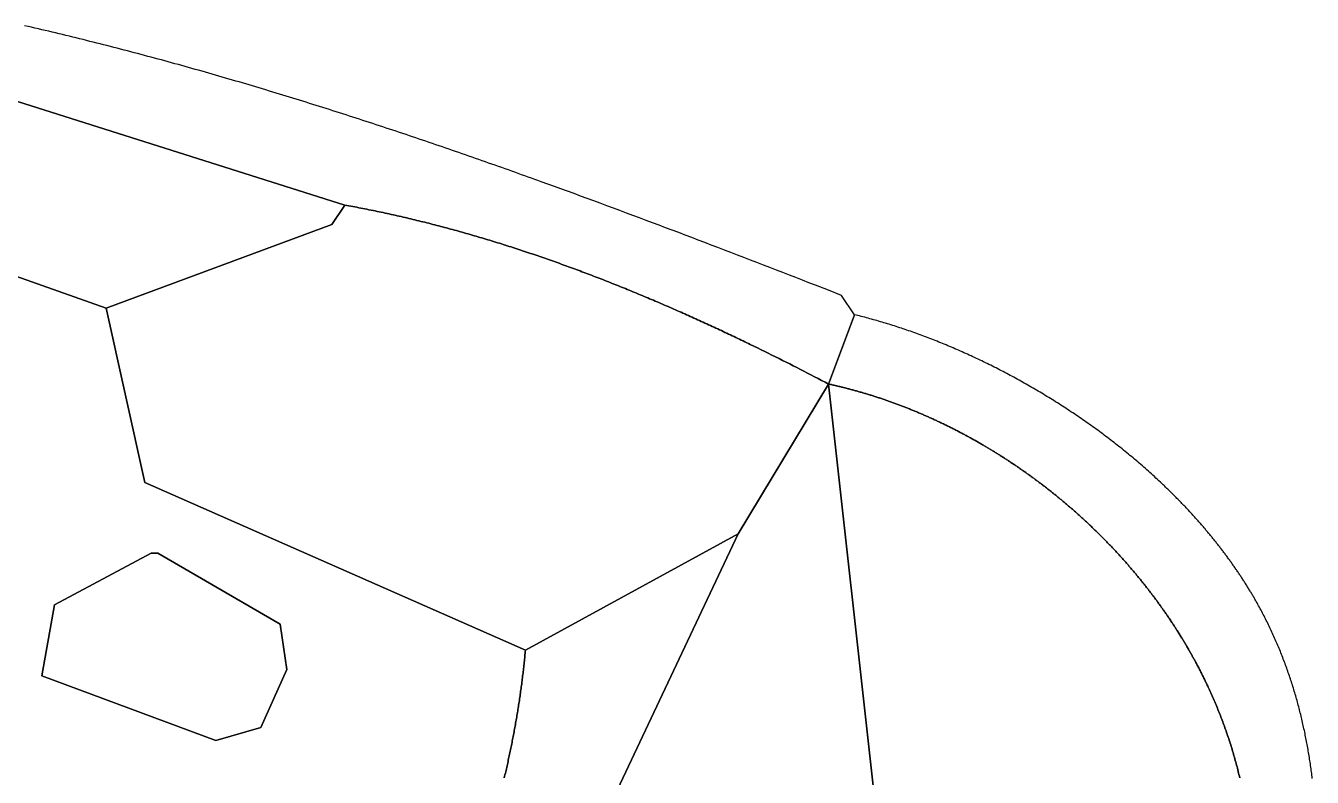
# Model space of a CAD drawing. Header units: millimetres. Extents: x -97041 to 275168, y -12500 to 263793.
# Drawn here: x -8419 to 50181, y 222710 to 256945 of the extents above; entities that cross this region are included whole.
import ezdxf

# ---------------------------------------------------------------- set-up
doc = ezdxf.new("R2010")
doc.units = ezdxf.units.MM
doc.layers.add('CLOSED_AREAS', color=7, linetype='Continuous')
doc.layers.add('REGION_HOLES', color=7, linetype='Continuous')

msp = doc.modelspace()

# ---------------------------------------------------------------- linework, layer by layer
at = {"layer": 'CLOSED_AREAS'}
for points in [[(-10629.963, 254064.085), (6115.297, 248776.108), (6207.331, 248759.409), (6299.319, 248742.552), (6391.261, 248725.536), (6483.159, 248708.364), (6575.011, 248691.034), (6666.818, 248673.548), (6758.579, 248655.906), (6850.295, 248638.109), (6941.965, 248620.156), (7033.59, 248602.049), (7125.17, 248583.788), (7216.704, 248565.373), (7308.192, 248546.806), (7399.635, 248528.085), (7491.033, 248509.212), (7582.385, 248490.187), (7673.691, 248471.011), (7764.952, 248451.685), (7856.167, 248432.208), (7947.337, 248412.581), (8038.461, 248392.804), (8129.539, 248372.879), (8220.572, 248352.805), (8311.559, 248332.583), (8402.5, 248312.213), (8493.396, 248291.697), (8584.246, 248271.033), (8675.05, 248250.224), (8765.808, 248229.269), (8856.52, 248208.168), (8947.187, 248186.923), (9037.808, 248165.534), (9128.383, 248144.001), (9218.912, 248122.324), (9309.395, 248100.504), (9399.832, 248078.542), (9490.224, 248056.439), (9580.569, 248034.193), (9670.869, 248011.807), (9761.122, 247989.28), (9851.33, 247966.612), (9941.491, 247943.806), (10031.607, 247920.86), (10121.676, 247897.775), (10211.7, 247874.552), (10301.677, 247851.192), (10391.608, 247827.694), (10481.493, 247804.059), (10571.332, 247780.288), (10661.125, 247756.381), (10750.872, 247732.338), (10840.572, 247708.161), (10930.227, 247683.849), (11019.835, 247659.403), (11109.397, 247634.823), (11198.912, 247610.111), (11288.381, 247585.265), (11377.804, 247560.288), (11467.181, 247535.179), (11556.512, 247509.938), (11645.796, 247484.567), (11735.033, 247459.066), (11824.225, 247433.434), (11913.37, 247407.674), (12002.468, 247381.784), (12091.52, 247355.766), (12180.526, 247329.62), (12269.485, 247303.347), (12358.398, 247276.946), (12447.264, 247250.419), (12536.084, 247223.766), (12624.857, 247196.987), (12713.583, 247170.083), (12802.263, 247143.055), (12890.897, 247115.902), (12979.484, 247088.625), (13068.024, 247061.225), (13156.518, 247033.702), (13244.964, 247006.057), (13333.365, 246978.29), (13421.718, 246950.402), (13510.025, 246922.392), (13598.285, 246894.262), (13686.499, 246866.012), (13774.665, 246837.643), (13862.785, 246809.154), (13950.858, 246780.547), (14038.884, 246751.821), (14126.864, 246722.978), (14214.796, 246694.017), (14302.682, 246664.94), (14390.521, 246635.747), (14478.312, 246606.437), (14566.057, 246577.013), (14653.755, 246547.473), (14741.406, 246517.819), (14829.01, 246488.051), (14916.568, 246458.17), (15004.078, 246428.175), (15091.541, 246398.068), (15178.957, 246367.849), (15266.326, 246337.518), (15353.647, 246307.076), (15440.922, 246276.523), (15528.15, 246245.86), (15615.33, 246215.087), (15702.464, 246184.205), (15789.55, 246153.215), (15876.589, 246122.115), (15963.581, 246090.908), (16050.525, 246059.594), (16137.423, 246028.172), (16224.273, 245996.644), (16311.076, 245965.01), (16397.831, 245933.27), (16484.539, 245901.426), (16571.2, 245869.476), (16657.814, 245837.423), (16744.38, 245805.266), (16830.899, 245773.005), (16917.37, 245740.642), (17003.794, 245708.176), (17090.171, 245675.609), (17176.5, 245642.94), (17262.781, 245610.17), (17349.016, 245577.3), (17435.202, 245544.33), (17521.341, 245511.261), (17607.433, 245478.092), (17693.477, 245444.825), (17779.474, 245411.46), (17865.422, 245377.997), (17951.324, 245344.437), (18037.177, 245310.78), (18122.983, 245277.027), (18208.742, 245243.178), (18294.452, 245209.234), (18380.115, 245175.195), (18465.731, 245141.062), (18551.298, 245106.835), (18636.818, 245072.514), (18722.29, 245038.1), (18807.714, 245003.594), (18893.091, 244968.996), (18978.419, 244934.306), (19063.7, 244899.525), (19148.933, 244864.654), (19234.118, 244829.692), (19319.255, 244794.641), (19404.344, 244759.501), (19489.386, 244724.271), (19574.379, 244688.954), (19659.325, 244653.548), (19744.222, 244618.055), (19829.071, 244582.475), (19913.873, 244546.809), (19998.626, 244511.057), (20083.332, 244475.22), (20167.989, 244439.297), (20252.598, 244403.29), (20337.159, 244367.198), (20421.672, 244331.023), (20506.137, 244294.765), (20590.554, 244258.424), (20674.922, 244222.001), (20759.243, 244185.496), (20843.515, 244148.91), (20927.739, 244112.243), (21011.915, 244075.496), (21096.042, 244038.668), (21180.121, 244001.762), (21264.152, 243964.776), (21348.135, 243927.712), (21432.069, 243890.569), (21515.955, 243853.35), (21599.792, 243816.053), (21683.581, 243778.679), (21767.322, 243741.229), (21851.014, 243703.704), (21934.658, 243666.103), (22018.254, 243628.428), (22101.801, 243590.678), (22185.299, 243552.855), (22268.749, 243514.958), (22352.15, 243476.988), (22435.503, 243438.946), (22518.808, 243400.831), (22602.063, 243362.646), (22685.271, 243324.389), (22768.429, 243286.061), (22851.539, 243247.664), (22934.6, 243209.197), (23017.613, 243170.661), (23100.577, 243132.056), (23183.492, 243093.382), (23266.359, 243054.641), (23349.177, 243015.833), (23431.946, 242976.958), (23514.666, 242938.016), (23597.337, 242899.009), (23679.96, 242859.936), (23762.534, 242820.798), (23845.059, 242781.596), (23927.535, 242742.33), (24009.962, 242703), (24092.341, 242663.607), (24174.67, 242624.151), (24256.951, 242584.633), (24339.182, 242545.054), (24421.365, 242505.413), (24503.499, 242465.711), (24585.583, 242425.949), (24749.606, 242346.247), (24913.432, 242266.308), (25077.062, 242186.138), (25240.495, 242105.74), (25403.731, 242025.117), (25566.771, 241944.273), (25729.614, 241863.213), (25892.26, 241781.939), (26054.709, 241700.456), (26216.96, 241618.767), (26379.014, 241536.876), (26540.871, 241454.787), (26702.529, 241372.503), (26863.99, 241290.029), (27025.253, 241207.367), (27186.317, 241124.522), (27347.183, 241041.497), (27507.851, 240958.297), (27668.32, 240874.924), (27828.591, 240791.383), (27988.662, 240707.677), (28148.535, 240623.81), (29323.641, 243781.908), (28736.088, 244663.237), (28143.928, 244893.825), (27551.674, 245124.184), (27255.506, 245239.265), (26959.309, 245354.274), (26663.079, 245469.206), (26366.815, 245584.056), (26070.516, 245698.818), (25774.178, 245813.488), (25477.799, 245928.062), (25181.379, 246042.533), (24884.914, 246156.896), (24588.402, 246271.148), (24291.843, 246385.283), (23995.232, 246499.295), (23698.569, 246613.18), (23401.851, 246726.934), (23105.076, 246840.55), (22808.243, 246954.024), (22511.349, 247067.351), (22214.391, 247180.526), (21917.369, 247293.543), (21620.279, 247406.399), (21323.12, 247519.088), (21025.89, 247631.605), (20728.587, 247743.944), (20431.208, 247856.102), (20133.752, 247968.073), (19836.216, 248079.851), (19538.599, 248191.433), (19240.898, 248302.813), (18943.111, 248413.986), (18645.237, 248524.946), (18347.272, 248635.69), (18049.216, 248746.212), (17751.066, 248856.507), (17452.819, 248966.57), (17154.475, 249076.396), (16856.03, 249185.98), (16557.483, 249295.317), (16258.832, 249404.402), (15960.074, 249513.231), (15661.208, 249621.797), (15362.231, 249730.097), (15063.141, 249838.125), (14913.554, 249892.035), (14763.937, 249945.876), (14614.292, 249999.646), (14464.616, 250053.345), (14314.912, 250106.972), (14165.177, 250160.527), (14015.412, 250214.009), (13865.616, 250267.418), (13715.79, 250320.752), (13565.933, 250374.011), (13416.044, 250427.195), (13266.124, 250480.303), (13116.173, 250533.334), (12966.189, 250586.288), (12816.173, 250639.164), (12666.124, 250691.961), (12516.043, 250744.679), (12365.928, 250797.318), (12215.78, 250849.875), (12065.599, 250902.352), (11915.384, 250954.747), (11765.134, 251007.06), (11614.851, 251059.29), (11464.532, 251111.436), (11314.179, 251163.498), (11163.791, 251215.475), (11013.367, 251267.367), (10862.908, 251319.173), (10712.413, 251370.892), (10561.881, 251422.524), (10411.313, 251474.068), (10260.709, 251525.523), (10110.067, 251576.889), (9959.389, 251628.165), (9808.673, 251679.351), (9657.919, 251730.446), (9507.127, 251781.449), (9356.297, 251832.36), (9205.428, 251883.178), (9054.521, 251933.902), (8903.575, 251984.532), (8752.589, 252035.068), (8601.564, 252085.508), (8450.499, 252135.852), (8299.395, 252186.099), (8148.249, 252236.249), (7997.064, 252286.301), (7845.837, 252336.254), (7694.569, 252386.109), (7543.26, 252435.863), (7391.91, 252485.517), (7240.517, 252535.07), (7089.083, 252584.522), (6937.606, 252633.871), (6786.086, 252683.117), (6634.524, 252732.26), (6482.918, 252781.299), (6331.27, 252830.232), (6179.577, 252879.061), (6027.84, 252927.783), (5876.06, 252976.399), (5724.235, 253024.907), (5572.365, 253073.308), (5420.45, 253121.6), (5268.49, 253169.783), (5116.484, 253217.856), (4964.433, 253265.818), (4812.336, 253313.67), (4660.193, 253361.41), (4508.003, 253409.038), (4355.766, 253456.553), (4203.482, 253503.954), (4051.151, 253551.241), (3898.773, 253598.414), (3746.347, 253645.471), (3593.872, 253692.412), (3441.35, 253739.236), (3288.778, 253785.943), (3136.158, 253832.533), (2983.489, 253879.004), (2830.771, 253925.355), (2678.002, 253971.587), (2525.184, 254017.699), (2372.316, 254063.689), (2219.398, 254109.558), (2066.429, 254155.305), (1913.409, 254200.928), (1760.338, 254246.429), (1607.215, 254291.805), (1454.041, 254337.056), (1300.815, 254382.182), (1147.536, 254427.182), (994.205, 254472.056), (840.822, 254516.802), (687.385, 254561.42), (533.896, 254605.91), (380.353, 254650.271), (226.756, 254694.502), (73.105, 254738.602), (-80.6, 254782.572), (-234.36, 254826.41), (-388.175, 254870.116), (-542.044, 254913.689), (-695.969, 254957.128), (-849.949, 255000.433), (-1003.985, 255043.604), (-1158.078, 255086.639), (-1312.226, 255129.539), (-1466.431, 255172.301), (-1620.693, 255214.927), (-1775.012, 255257.414), (-1929.389, 255299.763), (-2083.823, 255341.974), (-2238.314, 255384.044), (-2392.865, 255425.974), (-2547.473, 255467.763), (-2702.14, 255509.41), (-2856.866, 255550.915), (-3011.651, 255592.278), (-3166.496, 255633.497), (-3321.4, 255674.571), (-3476.364, 255715.502), (-3631.389, 255756.286), (-3786.473, 255796.925), (-3941.619, 255837.417), (-4096.825, 255877.762), (-4252.093, 255917.959), (-4407.423, 255958.008), (-4562.814, 255997.908), (-4718.267, 256037.658), (-4873.782, 256077.257), (-5029.36, 256116.706), (-5185, 256156.003), (-5340.704, 256195.148), (-5496.471, 256234.14), (-5652.301, 256272.979), (-5808.196, 256311.663), (-5964.154, 256350.193), (-6120.177, 256388.567), (-6276.264, 256426.786), (-6432.416, 256464.848), (-6588.634, 256502.753), (-6744.916, 256540.5), (-6901.265, 256578.088), (-7057.679, 256615.518), (-7214.159, 256652.788), (-7370.706, 256689.897), (-7527.319, 256726.846), (-7684, 256763.633), (-7840.747, 256800.258), (-7997.562, 256836.72), (-8154.445, 256873.018), (-8311.395, 256909.153), (-8468.414, 256945.123)], [(13379.61, 222690.427), (13395.439, 222756.968), (13411.17, 222823.55), (13426.802, 222890.174), (13442.335, 222956.838), (13457.768, 223023.543), (13473.102, 223090.29), (13488.336, 223157.078), (13503.47, 223223.907), (13518.503, 223290.778), (13533.435, 223357.691), (13548.266, 223424.646), (13562.995, 223491.644), (13577.622, 223558.683), (13592.147, 223625.765), (13606.569, 223692.889), (13620.888, 223760.056), (13635.103, 223827.266), (13649.215, 223894.519), (13663.223, 223961.814), (13677.127, 224029.154), (13690.926, 224096.536), (13704.62, 224163.962), (13718.208, 224231.431), (13731.691, 224298.945), (13745.068, 224366.502), (13758.339, 224434.103), (13771.503, 224501.749), (13784.559, 224569.438), (13797.509, 224637.173), (13810.351, 224704.952), (13823.085, 224772.775), (13835.71, 224840.644), (13848.227, 224908.557), (13860.635, 224976.516), (13872.933, 225044.52), (13885.122, 225112.569), (13897.2, 225180.664), (13909.169, 225248.805), (13921.026, 225316.991), (13932.773, 225385.224), (13944.408, 225453.502), (13955.932, 225521.827), (13967.343, 225590.199), (13978.642, 225658.616), (13989.829, 225727.081), (14000.902, 225795.592), (14011.862, 225864.151), (14022.709, 225932.756), (14033.441, 226001.409), (14044.059, 226070.109), (14054.562, 226138.856), (14064.95, 226207.651), (14075.223, 226276.494), (14085.38, 226345.385), (14095.422, 226414.324), (14105.346, 226483.311), (14115.154, 226552.347), (14124.845, 226621.431), (14134.419, 226690.563), (14143.875, 226759.745), (14153.213, 226828.975), (14162.432, 226898.254), (14171.533, 226967.583), (14180.515, 227036.961), (14189.377, 227106.388), (14198.12, 227175.865), (14206.742, 227245.391), (14215.244, 227314.968), (14223.626, 227384.594), (14231.886, 227454.27), (14240.025, 227523.997), (14248.043, 227593.775), (14255.938, 227663.602), (14263.711, 227733.481), (14271.361, 227803.41), (14278.888, 227873.39), (14286.292, 227943.422), (14293.572, 228013.504), (14300.728, 228083.639), (14307.759, 228153.824), (14314.666, 228224.061), (14321.448, 228294.35), (14328.104, 228364.691), (14334.635, 228435.084), (14341.039, 228505.53), (-2991.774, 236143.719), (-4754.433, 244075.684), (-11805.069, 246572.784)], [(50181.161, 222657.653), (50172.244, 222731.366), (50163.117, 222805.036), (50153.779, 222878.662), (50144.231, 222952.243), (50134.472, 223025.779), (50124.5, 223099.269), (50114.316, 223172.713), (50103.918, 223246.11), (50093.307, 223319.46), (50082.481, 223392.762), (50071.44, 223466.016), (50060.183, 223539.22), (50048.709, 223612.375), (50037.019, 223685.48), (50025.111, 223758.534), (50012.985, 223831.538), (50000.64, 223904.489), (49988.075, 223977.388), (49975.291, 224050.235), (49962.286, 224123.028), (49949.059, 224195.767), (49935.611, 224268.451), (49921.94, 224341.081), (49908.046, 224413.655), (49893.928, 224486.173), (49879.586, 224558.635), (49865.019, 224631.039), (49850.226, 224703.385), (49835.207, 224775.673), (49819.962, 224847.903), (49804.489, 224920.073), (49788.787, 224992.183), (49772.858, 225064.232), (49756.699, 225136.221), (49740.31, 225208.148), (49723.69, 225280.013), (49706.84, 225351.815), (49689.757, 225423.554), (49672.443, 225495.23), (49654.895, 225566.841), (49637.114, 225638.387), (49619.099, 225709.868), (49600.849, 225781.283), (49582.363, 225852.631), (49563.642, 225923.912), (49544.684, 225995.126), (49525.488, 226066.272), (49506.055, 226137.349), (49486.383, 226208.356), (49466.472, 226279.294), (49446.322, 226350.162), (49425.931, 226420.959), (49405.299, 226491.684), (49384.426, 226562.338), (49363.311, 226632.919), (49341.953, 226703.427), (49320.351, 226773.861), (49298.505, 226844.221), (49276.415, 226914.507), (49254.08, 226984.717), (49231.499, 227054.852), (49208.671, 227124.91), (49185.596, 227194.891), (49162.274, 227264.795), (49138.703, 227334.621), (49114.884, 227404.368), (49090.815, 227474.037), (49066.495, 227543.626), (49041.925, 227613.134), (49017.104, 227682.562), (48992.031, 227751.909), (48966.705, 227821.174), (48941.126, 227890.356), (48915.293, 227959.456), (48889.206, 228028.472), (48862.863, 228097.404), (48836.265, 228166.252), (48809.411, 228235.014), (48782.3, 228303.691), (48754.931, 228372.282), (48727.304, 228440.786), (48699.419, 228509.203), (48671.274, 228577.532), (48642.869, 228645.773), (48614.204, 228713.925), (48585.277, 228781.987), (48556.089, 228849.959), (48526.639, 228917.841), (48496.925, 228985.632), (48466.947, 229053.331), (48436.706, 229120.938), (48406.199, 229188.452), (48375.428, 229255.873), (48344.39, 229323.2), (48313.085, 229390.433), (48281.513, 229457.57), (48249.673, 229524.613), (48217.564, 229591.559), (48185.187, 229658.409), (48152.539, 229725.161), (48119.622, 229791.816), (48086.433, 229858.373), (48052.973, 229924.831), (48019.24, 229991.19), (47985.235, 230057.448), (47950.956, 230123.607), (47916.403, 230189.665), (47881.575, 230255.621), (47846.472, 230321.475), (47811.093, 230387.226), (47775.438, 230452.874), (47739.506, 230518.419), (47703.296, 230583.86), (47666.807, 230649.195), (47630.039, 230714.426), (47592.992, 230779.55), (47571.234, 230817.522), (47549.381, 230855.457), (47527.433, 230893.355), (47505.39, 230931.218), (47483.252, 230969.043), (47461.02, 231006.832), (47438.694, 231044.584), (47416.274, 231082.3), (47393.761, 231119.978), (47371.154, 231157.62), (47348.454, 231195.224), (47325.662, 231232.792), (47302.776, 231270.322), (47279.799, 231307.815), (47256.729, 231345.271), (47233.567, 231382.689), (47210.313, 231420.07), (47186.969, 231457.413), (47163.533, 231494.719), (47140.006, 231531.987), (47116.388, 231569.217), (47092.68, 231606.409), (47068.881, 231643.564), (47044.993, 231680.68), (47021.015, 231717.759), (46996.947, 231754.799), (46972.79, 231791.801), (46948.544, 231828.764), (46924.21, 231865.689), (46899.786, 231902.576), (46875.275, 231939.424), (46850.675, 231976.234), (46825.988, 232013.005), (46801.213, 232049.737), (46776.35, 232086.43), (46751.401, 232123.084), (46726.364, 232159.7), (46701.241, 232196.276), (46676.032, 232232.813), (46650.736, 232269.311), (46625.355, 232305.77), (46599.888, 232342.189), (46574.335, 232378.569), (46548.697, 232414.909), (46522.975, 232451.21), (46497.167, 232487.471), (46471.275, 232523.692), (46445.299, 232559.874), (46419.239, 232596.015), (46393.095, 232632.117), (46366.868, 232668.178), (46340.557, 232704.2), (46314.163, 232740.181), (46287.687, 232776.122), (46261.128, 232812.022), (46234.486, 232847.882), (46207.763, 232883.702), (46180.958, 232919.481), (46154.071, 232955.219), (46127.103, 232990.917), (46100.053, 233026.574), (46072.923, 233062.19), (46045.712, 233097.765), (46018.421, 233133.298), (45991.05, 233168.791), (45963.598, 233204.243), (45936.067, 233239.653), (45908.457, 233275.022), (45880.767, 233310.35), (45852.999, 233345.636), (45825.151, 233380.88), (45797.226, 233416.083), (45769.222, 233451.244), (45741.14, 233486.364), (45712.98, 233521.441), (45684.743, 233556.477), (45656.428, 233591.47), (45628.036, 233626.422), (45599.568, 233661.331), (45571.023, 233696.198), (45542.402, 233731.022), (45513.705, 233765.805), (45484.931, 233800.544), (45456.083, 233835.242), (45427.158, 233869.896), (45398.159, 233904.508), (45369.085, 233939.077), (45339.936, 233973.603), (45310.713, 234008.087), (45281.416, 234042.527), (45252.044, 234076.924), (45222.599, 234111.278), (45193.081, 234145.589), (45163.489, 234179.857), (45133.825, 234214.081), (45104.088, 234248.261), (45074.278, 234282.398), (45044.396, 234316.492), (45014.442, 234350.542), (44984.416, 234384.548), (44954.319, 234418.51), (44924.15, 234452.428), (44893.911, 234486.303), (44863.6, 234520.133), (44833.219, 234553.919), (44802.768, 234587.661), (44772.246, 234621.358), (44741.655, 234655.011), (44710.994, 234688.62), (44680.264, 234722.184), (44649.465, 234755.704), (44618.597, 234789.179), (44587.66, 234822.609), (44556.654, 234855.994), (44525.581, 234889.335), (44494.44, 234922.63), (44463.231, 234955.881), (44431.954, 234989.086), (44400.61, 235022.246), (44369.2, 235055.361), (44337.722, 235088.43), (44306.178, 235121.454), (44274.568, 235154.433), (44242.892, 235187.366), (44211.15, 235220.253), (44179.343, 235253.094), (44147.47, 235285.89), (44115.532, 235318.64), (44083.53, 235351.344), (44051.463, 235384.002), (44019.331, 235416.613), (43987.135, 235449.179), (43954.876, 235481.698), (43922.553, 235514.171), (43890.167, 235546.597), (43857.717, 235578.977), (43825.205, 235611.311), (43792.63, 235643.597), (43759.992, 235675.838), (43727.292, 235708.031), (43694.531, 235740.177), (43661.708, 235772.277), (43628.823, 235804.329), (43595.877, 235836.334), (43562.87, 235868.292), (43529.802, 235900.203), (43496.674, 235932.067), (43463.486, 235963.883), (43430.237, 235995.652), (43396.929, 236027.373), (43363.561, 236059.046), (43330.134, 236090.672), (43296.648, 236122.25), (43263.103, 236153.78), (43195.838, 236216.696), (43128.34, 236279.42), (43060.612, 236341.951), (42992.656, 236404.289), (42924.472, 236466.432), (42856.064, 236528.381), (42787.434, 236590.134), (42718.582, 236651.691), (42649.512, 236713.052), (42580.224, 236774.216), (42510.721, 236835.181), (42441.005, 236895.949), (42371.078, 236956.517), (42300.941, 237016.885), (42230.597, 237077.054), (42160.048, 237137.022), (42089.295, 237196.788), (42018.34, 237256.352), (41947.185, 237315.713), (41875.833, 237374.872), (41804.284, 237433.826), (41732.542, 237492.576), (41660.608, 237551.121), (41588.483, 237609.46), (41516.17, 237667.593), (41443.671, 237725.519), (41370.987, 237783.237), (41298.121, 237840.748), (41225.074, 237898.049), (41151.848, 237955.142), (41078.446, 238012.024), (41004.869, 238068.696), (40931.119, 238125.157), (40857.198, 238181.406), (40783.108, 238237.443), (40708.851, 238293.267), (40634.429, 238348.877), (40559.843, 238404.273), (40485.096, 238459.454), (40410.189, 238514.42), (40335.125, 238569.17), (40259.905, 238623.703), (40184.532, 238678.02), (40109.006, 238732.118), (40033.331, 238785.998), (39957.508, 238839.659), (39881.538, 238893.1), (39805.425, 238946.321), (39729.169, 238999.322), (39652.773, 239052.1), (39576.239, 239104.657), (39499.568, 239156.991), (39422.763, 239209.102), (39345.825, 239260.989), (39268.756, 239312.652), (39191.559, 239364.089), (39114.234, 239415.301), (39036.785, 239466.287), (38959.212, 239517.045), (38881.519, 239567.577), (38803.706, 239617.88), (38725.776, 239667.954), (38647.731, 239717.799), (38569.572, 239767.414), (38491.302, 239816.799), (38412.922, 239865.952), (38334.434, 239914.874), (38255.841, 239963.563), (38177.144, 240012.02), (38098.345, 240060.242), (38019.446, 240108.231), (37940.448, 240155.985), (37861.355, 240203.504), (37782.167, 240250.786), (37702.887, 240297.832), (37623.517, 240344.641), (37544.058, 240391.212), (37464.512, 240437.544), (37384.882, 240483.638), (37305.169, 240529.492), (37225.375, 240575.106), (37145.502, 240620.479), (37065.552, 240665.61), (36985.527, 240710.499), (36905.429, 240755.146), (36825.26, 240799.55), (36745.022, 240843.709), (36664.716, 240887.624), (36584.344, 240931.295), (36503.909, 240974.719), (36423.412, 241017.897), (36342.856, 241060.828), (36262.242, 241103.512), (36181.572, 241145.948), (36100.848, 241188.135), (36020.071, 241230.072), (35939.245, 241271.76), (35858.371, 241313.197), (35777.45, 241354.383), (35696.485, 241395.317), (35615.477, 241435.999), (35534.429, 241476.428), (35453.342, 241516.604), (35372.218, 241556.525), (35291.06, 241596.191), (35209.869, 241635.602), (35128.646, 241674.758), (35047.395, 241713.656), (34966.117, 241752.297), (34884.813, 241790.681), (34803.486, 241828.806), (34722.138, 241866.672), (34640.77, 241904.279), (34559.385, 241941.625), (34477.984, 241978.71), (34396.57, 242015.534), (34315.144, 242052.096), (34233.707, 242088.396), (34152.263, 242124.432), (34070.813, 242160.204), (33989.359, 242195.711), (33907.903, 242230.954), (33826.446, 242265.931), (33744.991, 242300.642), (33663.54, 242335.085), (33582.094, 242369.262), (33500.655, 242403.17), (33419.226, 242436.809), (33337.808, 242470.179), (33256.403, 242503.279), (33175.013, 242536.109), (33093.641, 242568.668), (33012.287, 242600.954), (32930.954, 242632.969), (32849.644, 242664.71), (32768.358, 242696.178), (32687.099, 242727.372), (32605.869, 242758.291), (32524.669, 242788.934), (32443.501, 242819.302), (32362.368, 242849.393), (32281.27, 242879.207), (32200.211, 242908.743), (32119.192, 242938), (32038.215, 242966.979), (31957.282, 242995.678), (31876.394, 243024.097), (31795.554, 243052.235), (31714.764, 243080.091), (31634.025, 243107.665), (31553.34, 243134.957), (31472.71, 243161.966), (31392.138, 243188.69), (31311.624, 243215.13), (31231.172, 243241.285), (31150.783, 243267.155), (31070.458, 243292.738), (30990.201, 243318.034), (30910.012, 243343.043), (30829.894, 243367.763), (30749.849, 243392.195), (30669.878, 243416.338), (30589.984, 243440.19), (30510.168, 243463.753), (30430.433, 243487.023), (30350.779, 243510.003), (30271.21, 243532.69), (30191.727, 243555.083), (30112.332, 243577.184), (30033.026, 243598.99), (29953.813, 243620.501), (29874.693, 243641.717), (29795.669, 243662.637), (29716.743, 243683.261), (29637.916, 243703.587), (29559.19, 243723.615), (29480.568, 243743.345), (29402.051, 243762.776), (29323.641, 243781.908), (28148.535, 240623.81), (24035.664, 233793.507), (4058.862, 191489.691)], [(46878.081, 222688.088), (46861.04, 222760.04), (46843.739, 222831.942), (46826.176, 222903.792), (46808.353, 222975.591), (46790.27, 223047.337), (46771.927, 223119.03), (46753.324, 223190.668), (46734.463, 223262.251), (46715.343, 223333.778), (46695.965, 223405.249), (46676.329, 223476.663), (46656.437, 223548.018), (46636.287, 223619.315), (46615.881, 223690.552), (46595.219, 223761.729), (46574.301, 223832.844), (46553.128, 223903.897), (46531.7, 223974.888), (46510.018, 224045.815), (46488.082, 224116.678), (46465.893, 224187.476), (46443.45, 224258.208), (46420.755, 224328.874), (46397.807, 224399.472), (46374.608, 224470.002), (46351.157, 224540.463), (46327.455, 224610.854), (46303.502, 224681.175), (46279.299, 224751.425), (46254.847, 224821.603), (46230.145, 224891.708), (46205.194, 224961.74), (46179.994, 225031.697), (46154.547, 225101.579), (46128.852, 225171.386), (46102.909, 225241.115), (46076.72, 225310.768), (46050.284, 225380.342), (46023.602, 225449.837), (45996.674, 225519.253), (45969.501, 225588.588), (45942.083, 225657.842), (45914.421, 225727.014), (45886.515, 225796.103), (45858.366, 225865.109), (45829.973, 225934.03), (45801.337, 226002.866), (45772.459, 226071.616), (45743.34, 226140.28), (45713.978, 226208.856), (45684.376, 226277.344), (45654.533, 226345.744), (45624.45, 226414.053), (45594.127, 226482.272), (45563.564, 226550.4), (45532.763, 226618.435), (45501.723, 226686.378), (45470.444, 226754.227), (45438.928, 226821.982), (45420.155, 226862.057), (45401.299, 226902.098), (45382.359, 226942.106), (45363.337, 226982.08), (45344.232, 227022.02), (45325.045, 227061.927), (45305.775, 227101.799), (45286.423, 227141.638), (45266.989, 227181.442), (45247.473, 227221.212), (45227.876, 227260.947), (45208.196, 227300.648), (45188.436, 227340.315), (45168.593, 227379.946), (45148.67, 227419.543), (45128.666, 227459.105), (45108.58, 227498.632), (45088.414, 227538.124), (45068.167, 227577.58), (45047.84, 227617.001), (45027.432, 227656.387), (45006.945, 227695.737), (44986.377, 227735.052), (44965.729, 227774.33), (44945.001, 227813.573), (44924.194, 227852.78), (44903.307, 227891.951), (44882.341, 227931.085), (44861.296, 227970.184), (44840.172, 228009.246), (44818.969, 228048.271), (44797.687, 228087.26), (44776.326, 228126.212), (44754.887, 228165.127), (44733.369, 228204.005), (44711.774, 228242.846), (44690.1, 228281.65), (44668.349, 228320.417), (44646.519, 228359.147), (44624.612, 228397.839), (44602.628, 228436.493), (44580.566, 228475.11), (44558.427, 228513.689), (44536.211, 228552.231), (44513.918, 228590.734), (44491.548, 228629.199), (44469.102, 228667.626), (44446.579, 228706.014), (44423.98, 228744.365), (44401.304, 228782.676), (44378.553, 228820.95), (44355.726, 228859.184), (44332.823, 228897.38), (44309.844, 228935.536), (44286.79, 228973.654), (44263.66, 229011.732), (44240.456, 229049.772), (44217.176, 229087.771), (44193.821, 229125.732), (44170.392, 229163.653), (44146.888, 229201.534), (44123.31, 229239.375), (44099.657, 229277.177), (44075.93, 229314.939), (44052.129, 229352.66), (44028.254, 229390.341), (44004.305, 229427.982), (43980.283, 229465.583), (43956.187, 229503.143), (43932.018, 229540.663), (43907.776, 229578.142), (43883.461, 229615.58), (43859.073, 229652.977), (43834.612, 229690.333), (43810.078, 229727.648), (43785.472, 229764.921), (43760.794, 229802.153), (43736.044, 229839.344), (43711.221, 229876.494), (43686.327, 229913.601), (43661.361, 229950.667), (43636.323, 229987.691), (43611.214, 230024.673), (43586.033, 230061.613), (43560.782, 230098.511), (43535.459, 230135.366), (43510.065, 230172.179), (43484.601, 230208.95), (43459.066, 230245.678), (43433.461, 230282.363), (43407.785, 230319.005), (43382.039, 230355.605), (43356.223, 230392.161), (43330.338, 230428.674), (43304.382, 230465.145), (43278.357, 230501.571), (43252.263, 230537.955), (43226.099, 230574.294), (43199.866, 230610.59), (43173.564, 230646.843), (43147.193, 230683.051), (43120.753, 230719.215), (43094.245, 230755.336), (43067.668, 230791.412), (43041.023, 230827.444), (43014.31, 230863.431), (42987.529, 230899.374), (42960.68, 230935.273), (42933.763, 230971.126), (42906.779, 231006.935), (42879.727, 231042.699), (42852.608, 231078.418), (42825.422, 231114.091), (42798.168, 231149.72), (42770.848, 231185.303), (42743.461, 231220.841), (42716.008, 231256.333), (42688.488, 231291.779), (42660.902, 231327.18), (42633.25, 231362.535), (42605.531, 231397.844), (42577.747, 231433.107), (42549.897, 231468.323), (42521.982, 231503.494), (42494.001, 231538.617), (42465.955, 231573.695), (42437.843, 231608.726), (42409.667, 231643.71), (42381.426, 231678.647), (42353.12, 231713.537), (42324.749, 231748.381), (42296.314, 231783.177), (42267.815, 231817.926), (42239.251, 231852.627), (42210.624, 231887.281), (42181.933, 231921.888), (42153.178, 231956.447), (42124.359, 231990.958), (42095.477, 232025.421), (42066.532, 232059.837), (42037.524, 232094.204), (42008.452, 232128.523), (41979.318, 232162.794), (41950.121, 232197.016), (41920.861, 232231.19), (41891.539, 232265.315), (41862.155, 232299.392), (41832.709, 232333.42), (41803.2, 232367.398), (41773.63, 232401.328), (41743.998, 232435.209), (41714.305, 232469.04), (41684.55, 232502.822), (41654.734, 232536.555), (41624.856, 232570.238), (41594.918, 232603.871), (41564.919, 232637.455), (41534.859, 232670.989), (41504.739, 232704.472), (41474.558, 232737.906), (41444.317, 232771.29), (41414.015, 232804.623), (41383.654, 232837.906), (41353.233, 232871.138), (41322.752, 232904.32), (41292.212, 232937.451), (41261.612, 232970.531), (41230.953, 233003.56), (41200.235, 233036.539), (41169.458, 233069.466), (41138.622, 233102.342), (41107.727, 233135.166), (41076.774, 233167.939), (41045.762, 233200.661), (41014.692, 233233.331), (40983.564, 233265.949), (40952.378, 233298.515), (40921.135, 233331.029), (40889.833, 233363.491), (40858.474, 233395.901), (40827.057, 233428.259), (40795.584, 233460.564), (40764.053, 233492.817), (40732.465, 233525.017), (40700.82, 233557.165), (40669.119, 233589.26), (40637.361, 233621.301), (40605.547, 233653.29), (40573.676, 233685.226), (40541.75, 233717.108), (40509.767, 233748.937), (40477.728, 233780.713), (40445.634, 233812.435), (40413.485, 233844.103), (40381.279, 233875.718), (40349.019, 233907.278), (40316.704, 233938.785), (40284.333, 233970.238), (40251.908, 234001.636), (40219.428, 234032.981), (40186.893, 234064.271), (40154.305, 234095.506), (40121.661, 234126.687), (40088.964, 234157.813), (40056.213, 234188.884), (40023.408, 234219.9), (39990.549, 234250.861), (39957.637, 234281.767), (39924.671, 234312.618), (39891.653, 234343.414), (39858.581, 234374.154), (39825.456, 234404.838), (39792.278, 234435.467), (39759.047, 234466.04), (39725.764, 234496.558), (39692.429, 234527.019), (39659.042, 234557.424), (39625.602, 234587.773), (39592.11, 234618.066), (39558.567, 234648.302), (39524.972, 234678.482), (39491.325, 234708.605), (39457.627, 234738.672), (39423.878, 234768.682), (39390.077, 234798.634), (39356.226, 234828.53), (39322.324, 234858.369), (39288.371, 234888.15), (39254.368, 234917.874), (39220.314, 234947.541), (39186.21, 234977.15), (39152.056, 235006.701), (39117.852, 235036.195), (39083.598, 235065.631), (39049.295, 235095.009), (39014.942, 235124.328), (38980.539, 235153.59), (38946.088, 235182.793), (38911.587, 235211.938), (38877.038, 235241.024), (38842.439, 235270.052), (38807.792, 235299.021), (38773.096, 235327.932), (38738.352, 235356.783), (38703.56, 235385.575), (38668.72, 235414.308), (38633.832, 235442.982), (38598.896, 235471.597), (38563.912, 235500.152), (38528.881, 235528.648), (38493.802, 235557.084), (38458.677, 235585.46), (38423.504, 235613.776), (38388.284, 235642.033), (38353.017, 235670.229), (38317.704, 235698.365), (38282.344, 235726.441), (38246.938, 235754.456), (38211.486, 235782.411), (38175.987, 235810.305), (38140.443, 235838.139), (38104.853, 235865.912), (38069.217, 235893.624), (38033.536, 235921.275), (37997.809, 235948.864), (37962.037, 235976.393), (37926.22, 236003.86), (37890.359, 236031.266), (37854.452, 236058.61), (37818.501, 236085.892), (37782.505, 236113.113), (37746.465, 236140.272), (37710.38, 236167.369), (37674.252, 236194.404), (37638.079, 236221.376), (37601.863, 236248.287), (37565.603, 236275.135), (37529.3, 236301.92), (37492.953, 236328.643), (37456.564, 236355.303), (37420.131, 236381.901), (37383.655, 236408.435), (37347.136, 236434.907), (37310.575, 236461.315), (37273.971, 236487.66), (37237.325, 236513.942), (37200.637, 236540.16), (37163.906, 236566.315), (37127.134, 236592.406), (37090.32, 236618.433), (37053.464, 236644.397), (37016.567, 236670.296), (36979.629, 236696.132), (36942.649, 236721.903), (36905.628, 236747.61), (36868.566, 236773.252), (36831.464, 236798.831), (36794.321, 236824.344), (36757.137, 236849.793), (36719.913, 236875.177), (36682.649, 236900.496), (36645.345, 236925.75), (36608.001, 236950.939), (36570.617, 236976.062), (36533.193, 237001.121), (36495.73, 237026.114), (36458.228, 237051.041), (36420.686, 237075.903), (36383.106, 237100.698), (36345.486, 237125.429), (36307.828, 237150.093), (36270.131, 237174.691), (36232.396, 237199.222), (36194.622, 237223.688), (36156.81, 237248.087), (36118.96, 237272.42), (36081.073, 237296.686), (36043.147, 237320.885), (36005.184, 237345.018), (35967.183, 237369.084), (35929.145, 237393.082), (35891.07, 237417.014), (35852.958, 237440.878), (35814.809, 237464.675), (35776.623, 237488.404), (35738.4, 237512.066), (35700.141, 237535.661), (35661.846, 237559.187), (35623.514, 237582.646), (35585.147, 237606.036), (35546.743, 237629.359), (35508.304, 237652.614), (35469.829, 237675.8), (35431.319, 237698.917), (35392.774, 237721.967), (35354.193, 237744.947), (35315.577, 237767.859), (35276.926, 237790.703), (35238.241, 237813.477), (35199.521, 237836.182), (35160.766, 237858.818), (35121.978, 237881.385), (35083.155, 237903.883), (35044.297, 237926.311), (35005.407, 237948.669), (34966.482, 237970.958), (34927.524, 237993.177), (34888.532, 238015.327), (34849.507, 238037.406), (34810.449, 238059.415), (34771.357, 238081.354), (34732.233, 238103.223), (34693.076, 238125.022), (34653.887, 238146.749), (34614.665, 238168.407), (34575.411, 238189.993), (34536.124, 238211.509), (34496.806, 238232.954), (34457.455, 238254.328), (34418.073, 238275.631), (34378.66, 238296.862), (34339.215, 238318.022), (34299.738, 238339.111), (34260.231, 238360.128), (34220.692, 238381.074), (34181.123, 238401.948), (34141.522, 238422.75), (34101.891, 238443.48), (34062.23, 238464.137), (34022.539, 238484.723), (33982.817, 238505.237), (33943.065, 238525.678), (33903.284, 238546.046), (33863.472, 238566.342), (33823.631, 238586.565), (33783.761, 238606.716), (33743.861, 238626.793), (33703.932, 238646.798), (33663.975, 238666.729), (33623.988, 238686.587), (33583.972, 238706.372), (33543.928, 238726.084), (33503.856, 238745.722), (33463.755, 238765.286), (33423.626, 238784.776), (33383.469, 238804.193), (33343.284, 238823.535), (33303.072, 238842.804), (33262.832, 238861.998), (33222.564, 238881.118), (33182.269, 238900.164), (33141.947, 238919.135), (33101.598, 238938.032), (33061.223, 238956.854), (33020.82, 238975.601), (32980.391, 238994.273), (32939.935, 239012.87), (32899.453, 239031.392), (32858.945, 239049.839), (32818.411, 239068.211), (32777.851, 239086.507), (32737.266, 239104.727), (32696.655, 239122.872), (32656.018, 239140.941), (32615.356, 239158.935), (32574.669, 239176.852), (32533.957, 239194.693), (32493.22, 239212.458), (32452.459, 239230.147), (32411.672, 239247.759), (32370.862, 239265.295), (32330.027, 239282.755), (32289.168, 239300.137), (32248.285, 239317.443), (32207.378, 239334.672), (32166.447, 239351.824), (32125.493, 239368.898), (32084.516, 239385.896), (32043.515, 239402.816), (32002.491, 239419.659), (31961.444, 239436.424), (31920.374, 239453.112), (31879.282, 239469.721), (31838.167, 239486.253), (31797.029, 239502.707), (31755.869, 239519.083), (31714.687, 239535.381), (31673.484, 239551.6), (31632.258, 239567.741), (31591.01, 239583.804), (31549.741, 239599.788), (31508.451, 239615.693), (31467.139, 239631.52), (31425.806, 239647.267), (31384.453, 239662.936), (31343.078, 239678.525), (31301.683, 239694.036), (31260.267, 239709.466), (31218.831, 239724.818), (31177.374, 239740.09), (31135.897, 239755.282), (31094.401, 239770.395), (31052.884, 239785.427), (31011.348, 239800.38), (30969.792, 239815.253), (30928.217, 239830.045), (30886.623, 239844.757), (30845.009, 239859.389), (30803.377, 239873.94), (30761.725, 239888.411), (30720.055, 239902.801), (30678.367, 239917.11), (30636.66, 239931.338), (30594.934, 239945.486), (30553.191, 239959.552), (30511.43, 239973.537), (30469.651, 239987.44), (30427.854, 240001.262), (30386.039, 240015.003), (30344.207, 240028.662), (30302.358, 240042.239), (30260.492, 240055.735), (30218.609, 240069.148), (30176.709, 240082.479), (30134.793, 240095.729), (30092.859, 240108.895), (30050.91, 240121.98), (30008.944, 240134.982), (29966.962, 240147.901), (29924.964, 240160.738), (29882.95, 240173.492), (29840.921, 240186.163), (29798.876, 240198.751), (29756.816, 240211.256), (29714.74, 240223.678), (29672.65, 240236.016), (29630.544, 240248.271), (29588.423, 240260.442), (29546.288, 240272.53), (29504.139, 240284.534), (29461.975, 240296.454), (29419.796, 240308.29), (29377.604, 240320.042), (29335.397, 240331.71), (29293.177, 240343.294), (29250.943, 240354.793), (29208.696, 240366.208), (29166.435, 240377.538), (29124.161, 240388.783), (29081.874, 240399.944), (29039.574, 240411.02), (28997.261, 240422.01), (28954.936, 240432.916), (28912.598, 240443.736), (28870.247, 240454.471), (28827.885, 240465.121), (28785.51, 240475.685), (28743.123, 240486.164), (28700.725, 240496.556), (28658.314, 240506.863), (28615.893, 240517.084), (28573.46, 240527.219), (28531.015, 240537.267), (28488.56, 240547.23), (28446.094, 240557.106), (28403.616, 240566.895), (28361.129, 240576.598), (28318.63, 240586.214), (28276.122, 240595.744), (28233.603, 240605.186), (28191.074, 240614.542), (28148.535, 240623.81), (30204.97, 222042.447)], [(4058.862, 191489.691), (24035.664, 233793.507), (14341.039, 228505.53), (14334.635, 228435.084), (14328.104, 228364.691), (14321.448, 228294.35), (14314.666, 228224.061), (14307.759, 228153.824), (14300.728, 228083.639), (14293.572, 228013.504), (14286.292, 227943.422), (14278.888, 227873.39), (14271.361, 227803.41), (14263.711, 227733.481), (14255.938, 227663.602), (14248.043, 227593.775), (14240.025, 227523.997), (14231.886, 227454.27), (14223.626, 227384.594), (14215.244, 227314.968), (14206.742, 227245.391), (14198.12, 227175.865), (14189.377, 227106.388), (14180.515, 227036.961), (14171.533, 226967.583), (14162.432, 226898.254), (14153.213, 226828.975), (14143.875, 226759.745), (14134.419, 226690.563), (14124.845, 226621.431), (14115.154, 226552.347), (14105.346, 226483.311), (14095.422, 226414.324), (14085.38, 226345.385), (14075.223, 226276.494), (14064.95, 226207.651), (14054.562, 226138.856), (14044.059, 226070.109), (14033.441, 226001.409), (14022.709, 225932.756), (14011.862, 225864.151), (14000.902, 225795.592), (13989.829, 225727.081), (13978.642, 225658.616), (13967.343, 225590.199), (13955.932, 225521.827), (13944.408, 225453.502), (13932.773, 225385.224), (13921.026, 225316.991), (13909.169, 225248.805), (13897.2, 225180.664), (13885.122, 225112.569), (13872.933, 225044.52), (13860.635, 224976.516), (13848.227, 224908.557), (13835.71, 224840.644), (13823.085, 224772.775), (13810.351, 224704.952), (13797.509, 224637.173), (13784.559, 224569.438), (13771.503, 224501.749), (13758.339, 224434.103), (13745.068, 224366.502), (13731.691, 224298.945), (13718.208, 224231.431), (13704.62, 224163.962), (13690.926, 224096.536), (13677.127, 224029.154), (13663.223, 223961.814), (13649.215, 223894.519), (13635.103, 223827.266), (13620.888, 223760.056), (13606.569, 223692.889), (13592.147, 223625.765), (13577.622, 223558.683), (13562.995, 223491.644), (13548.266, 223424.646), (13533.435, 223357.691), (13518.503, 223290.778), (13503.47, 223223.907), (13488.336, 223157.078), (13473.102, 223090.29), (13457.768, 223023.543), (13442.335, 222956.838), (13426.802, 222890.174), (13411.17, 222823.55), (13395.439, 222756.968), (13379.61, 222690.427)]]:
    msp.add_lwpolyline(points, dxfattribs=at)
for points in [[(-11805.069, 246572.784), (-4754.433, 244075.684), (5527.744, 247894.779), (6115.297, 248776.108), (-10629.963, 254064.085)], [(28148.535, 240623.81), (27988.662, 240707.677), (27828.591, 240791.383), (27668.32, 240874.924), (27507.851, 240958.297), (27347.183, 241041.497), (27186.317, 241124.522), (27025.253, 241207.367), (26863.99, 241290.029), (26702.529, 241372.503), (26540.871, 241454.787), (26379.014, 241536.876), (26216.96, 241618.767), (26054.709, 241700.456), (25892.26, 241781.939), (25729.614, 241863.213), (25566.771, 241944.273), (25403.731, 242025.117), (25240.495, 242105.74), (25077.062, 242186.138), (24913.432, 242266.308), (24749.606, 242346.247), (24585.583, 242425.949), (24503.499, 242465.711), (24421.365, 242505.413), (24339.182, 242545.054), (24256.951, 242584.633), (24174.67, 242624.151), (24092.341, 242663.607), (24009.962, 242703), (23927.535, 242742.33), (23845.059, 242781.596), (23762.534, 242820.798), (23679.96, 242859.936), (23597.337, 242899.009), (23514.666, 242938.016), (23431.946, 242976.958), (23349.177, 243015.833), (23266.359, 243054.641), (23183.492, 243093.382), (23100.577, 243132.056), (23017.613, 243170.661), (22934.6, 243209.197), (22851.539, 243247.664), (22768.429, 243286.061), (22685.271, 243324.389), (22602.063, 243362.646), (22518.808, 243400.831), (22435.503, 243438.946), (22352.15, 243476.988), (22268.749, 243514.958), (22185.299, 243552.855), (22101.801, 243590.678), (22018.254, 243628.428), (21934.658, 243666.103), (21851.014, 243703.704), (21767.322, 243741.229), (21683.581, 243778.679), (21599.792, 243816.053), (21515.955, 243853.35), (21432.069, 243890.569), (21348.135, 243927.712), (21264.152, 243964.776), (21180.121, 244001.762), (21096.042, 244038.668), (21011.915, 244075.496), (20927.739, 244112.243), (20843.515, 244148.91), (20759.243, 244185.496), (20674.922, 244222.001), (20590.554, 244258.424), (20506.137, 244294.765), (20421.672, 244331.023), (20337.159, 244367.198), (20252.598, 244403.29), (20167.989, 244439.297), (20083.332, 244475.22), (19998.626, 244511.057), (19913.873, 244546.809), (19829.071, 244582.475), (19744.222, 244618.055), (19659.325, 244653.548), (19574.379, 244688.954), (19489.386, 244724.271), (19404.344, 244759.501), (19319.255, 244794.641), (19234.118, 244829.692), (19148.933, 244864.654), (19063.7, 244899.525), (18978.419, 244934.306), (18893.091, 244968.996), (18807.714, 245003.594), (18722.29, 245038.1), (18636.818, 245072.514), (18551.298, 245106.835), (18465.731, 245141.062), (18380.115, 245175.195), (18294.452, 245209.234), (18208.742, 245243.178), (18122.983, 245277.027), (18037.177, 245310.78), (17951.324, 245344.437), (17865.422, 245377.997), (17779.474, 245411.46), (17693.477, 245444.825), (17607.433, 245478.092), (17521.341, 245511.261), (17435.202, 245544.33), (17349.016, 245577.3), (17262.781, 245610.17), (17176.5, 245642.94), (17090.171, 245675.609), (17003.794, 245708.176), (16917.37, 245740.642), (16830.899, 245773.005), (16744.38, 245805.266), (16657.814, 245837.423), (16571.2, 245869.476), (16484.539, 245901.426), (16397.831, 245933.27), (16311.076, 245965.01), (16224.273, 245996.644), (16137.423, 246028.172), (16050.525, 246059.594), (15963.581, 246090.908), (15876.589, 246122.115), (15789.55, 246153.215), (15702.464, 246184.205), (15615.33, 246215.087), (15528.15, 246245.86), (15440.922, 246276.523), (15353.647, 246307.076), (15266.326, 246337.518), (15178.957, 246367.849), (15091.541, 246398.068), (15004.078, 246428.175), (14916.568, 246458.17), (14829.01, 246488.051), (14741.406, 246517.819), (14653.755, 246547.473), (14566.057, 246577.013), (14478.312, 246606.437), (14390.521, 246635.747), (14302.682, 246664.94), (14214.796, 246694.017), (14126.864, 246722.978), (14038.884, 246751.821), (13950.858, 246780.547), (13862.785, 246809.154), (13774.665, 246837.643), (13686.499, 246866.012), (13598.285, 246894.262), (13510.025, 246922.392), (13421.718, 246950.402), (13333.365, 246978.29), (13244.964, 247006.057), (13156.518, 247033.702), (13068.024, 247061.225), (12979.484, 247088.625), (12890.897, 247115.902), (12802.263, 247143.055), (12713.583, 247170.083), (12624.857, 247196.987), (12536.084, 247223.766), (12447.264, 247250.419), (12358.398, 247276.946), (12269.485, 247303.347), (12180.526, 247329.62), (12091.52, 247355.766), (12002.468, 247381.784), (11913.37, 247407.674), (11824.225, 247433.434), (11735.033, 247459.066), (11645.796, 247484.567), (11556.512, 247509.938), (11467.181, 247535.179), (11377.804, 247560.288), (11288.381, 247585.265), (11198.912, 247610.111), (11109.397, 247634.823), (11019.835, 247659.403), (10930.227, 247683.849), (10840.572, 247708.161), (10750.872, 247732.338), (10661.125, 247756.381), (10571.332, 247780.288), (10481.493, 247804.059), (10391.608, 247827.694), (10301.677, 247851.192), (10211.7, 247874.552), (10121.676, 247897.775), (10031.607, 247920.86), (9941.491, 247943.806), (9851.33, 247966.612), (9761.122, 247989.28), (9670.869, 248011.807), (9580.569, 248034.193), (9490.224, 248056.439), (9399.832, 248078.542), (9309.395, 248100.504), (9218.912, 248122.324), (9128.383, 248144.001), (9037.808, 248165.534), (8947.187, 248186.923), (8856.52, 248208.168), (8765.808, 248229.269), (8675.05, 248250.224), (8584.246, 248271.033), (8493.396, 248291.697), (8402.5, 248312.213), (8311.559, 248332.583), (8220.572, 248352.805), (8129.539, 248372.879), (8038.461, 248392.804), (7947.337, 248412.581), (7856.167, 248432.208), (7764.952, 248451.685), (7673.691, 248471.011), (7582.385, 248490.187), (7491.033, 248509.212), (7399.635, 248528.085), (7308.192, 248546.806), (7216.704, 248565.373), (7125.17, 248583.788), (7033.59, 248602.049), (6941.965, 248620.156), (6850.295, 248638.109), (6758.579, 248655.906), (6666.818, 248673.548), (6575.011, 248691.034), (6483.159, 248708.364), (6391.261, 248725.536), (6299.319, 248742.552), (6207.331, 248759.409), (6115.297, 248776.108), (5527.744, 247894.779), (-4754.433, 244075.684), (-2991.774, 236143.719), (14341.039, 228505.53), (24035.664, 233793.507)], [(-7104.645, 230561.965), (-7692.198, 227330.424), (239.767, 224392.659), (2296.203, 224980.212), (3471.309, 227624.2), (3177.532, 229680.636), (-2404.221, 232912.177), (-2697.998, 232912.177)]]:
    msp.add_lwpolyline(points, close=True, dxfattribs=at)
at = {"layer": 'REGION_HOLES'}
msp.add_lwpolyline([(30204.97, 222042.447), (28148.535, 240623.81), (28191.074, 240614.542), (28233.603, 240605.186), (28276.122, 240595.744), (28318.63, 240586.214), (28361.129, 240576.598), (28403.616, 240566.895), (28446.094, 240557.106), (28488.56, 240547.23), (28531.015, 240537.267), (28573.46, 240527.219), (28615.893, 240517.084), (28658.314, 240506.863), (28700.725, 240496.556), (28743.123, 240486.164), (28785.51, 240475.685), (28827.885, 240465.121), (28870.247, 240454.471), (28912.598, 240443.736), (28954.936, 240432.916), (28997.261, 240422.01), (29039.574, 240411.02), (29081.874, 240399.944), (29124.161, 240388.783), (29166.435, 240377.538), (29208.696, 240366.208), (29250.943, 240354.793), (29293.177, 240343.294), (29335.397, 240331.71), (29377.604, 240320.042), (29419.796, 240308.29), (29461.975, 240296.454), (29504.139, 240284.534), (29546.288, 240272.53), (29588.423, 240260.442), (29630.544, 240248.271), (29672.65, 240236.016), (29714.74, 240223.678), (29756.816, 240211.256), (29798.876, 240198.751), (29840.921, 240186.163), (29882.95, 240173.492), (29924.964, 240160.738), (29966.962, 240147.901), (30008.944, 240134.982), (30050.91, 240121.98), (30092.859, 240108.895), (30134.793, 240095.729), (30176.709, 240082.479), (30218.609, 240069.148), (30260.492, 240055.735), (30302.358, 240042.239), (30344.207, 240028.662), (30386.039, 240015.003), (30427.854, 240001.262), (30469.651, 239987.44), (30511.43, 239973.537), (30553.191, 239959.552), (30594.934, 239945.486), (30636.66, 239931.338), (30678.367, 239917.11), (30720.055, 239902.801), (30761.725, 239888.411), (30803.377, 239873.94), (30845.009, 239859.389), (30886.623, 239844.757), (30928.217, 239830.045), (30969.792, 239815.253), (31011.348, 239800.38), (31052.884, 239785.427), (31094.401, 239770.395), (31135.897, 239755.282), (31177.374, 239740.09), (31218.831, 239724.818), (31260.267, 239709.466), (31301.683, 239694.036), (31343.078, 239678.525), (31384.453, 239662.936), (31425.806, 239647.267), (31467.139, 239631.52), (31508.451, 239615.693), (31549.741, 239599.788), (31591.01, 239583.804), (31632.258, 239567.741), (31673.484, 239551.6), (31714.687, 239535.381), (31755.869, 239519.083), (31797.029, 239502.707), (31838.167, 239486.253), (31879.282, 239469.721), (31920.374, 239453.112), (31961.444, 239436.424), (32002.491, 239419.659), (32043.515, 239402.816), (32084.516, 239385.896), (32125.493, 239368.898), (32166.447, 239351.824), (32207.378, 239334.672), (32248.285, 239317.443), (32289.168, 239300.137), (32330.027, 239282.755), (32370.862, 239265.295), (32411.672, 239247.759), (32452.459, 239230.147), (32493.22, 239212.458), (32533.957, 239194.693), (32574.669, 239176.852), (32615.356, 239158.935), (32656.018, 239140.941), (32696.655, 239122.872), (32737.266, 239104.727), (32777.851, 239086.507), (32818.411, 239068.211), (32858.945, 239049.839), (32899.453, 239031.392), (32939.935, 239012.87), (32980.391, 238994.273), (33020.82, 238975.601), (33061.223, 238956.854), (33101.598, 238938.032), (33141.947, 238919.135), (33182.269, 238900.164), (33222.564, 238881.118), (33262.832, 238861.998), (33303.072, 238842.804), (33343.284, 238823.535), (33383.469, 238804.193), (33423.626, 238784.776), (33463.755, 238765.286), (33503.856, 238745.722), (33543.928, 238726.084), (33583.972, 238706.372), (33623.988, 238686.587), (33663.975, 238666.729), (33703.932, 238646.798), (33743.861, 238626.793), (33783.761, 238606.716), (33823.631, 238586.565), (33863.472, 238566.342), (33903.284, 238546.046), (33943.065, 238525.678), (33982.817, 238505.237), (34022.539, 238484.723), (34062.23, 238464.137), (34101.891, 238443.48), (34141.522, 238422.75), (34181.123, 238401.948), (34220.692, 238381.074), (34260.231, 238360.128), (34299.738, 238339.111), (34339.215, 238318.022), (34378.66, 238296.862), (34418.073, 238275.631), (34457.455, 238254.328), (34496.806, 238232.954), (34536.124, 238211.509), (34575.411, 238189.993), (34614.665, 238168.407), (34653.887, 238146.749), (34693.076, 238125.022), (34732.233, 238103.223), (34771.357, 238081.354), (34810.449, 238059.415), (34849.507, 238037.406), (34888.532, 238015.327), (34927.524, 237993.177), (34966.482, 237970.958), (35005.407, 237948.669), (35044.297, 237926.311), (35083.155, 237903.883), (35121.978, 237881.385), (35160.766, 237858.818), (35199.521, 237836.182), (35238.241, 237813.477), (35276.926, 237790.703), (35315.577, 237767.859), (35354.193, 237744.947), (35392.774, 237721.967), (35431.319, 237698.917), (35469.829, 237675.8), (35508.304, 237652.614), (35546.743, 237629.359), (35585.147, 237606.036), (35623.514, 237582.646), (35661.846, 237559.187), (35700.141, 237535.661), (35738.4, 237512.066), (35776.623, 237488.404), (35814.809, 237464.675), (35852.958, 237440.878), (35891.07, 237417.014), (35929.145, 237393.082), (35967.183, 237369.084), (36005.184, 237345.018), (36043.147, 237320.885), (36081.073, 237296.686), (36118.96, 237272.42), (36156.81, 237248.087), (36194.622, 237223.688), (36232.396, 237199.222), (36270.131, 237174.691), (36307.828, 237150.093), (36345.486, 237125.429), (36383.106, 237100.698), (36420.686, 237075.903), (36458.228, 237051.041), (36495.73, 237026.114), (36533.193, 237001.121), (36570.617, 236976.062), (36608.001, 236950.939), (36645.345, 236925.75), (36682.649, 236900.496), (36719.913, 236875.177), (36757.137, 236849.793), (36794.321, 236824.344), (36831.464, 236798.831), (36868.566, 236773.252), (36905.628, 236747.61), (36942.649, 236721.903), (36979.629, 236696.132), (37016.567, 236670.296), (37053.464, 236644.397), (37090.32, 236618.433), (37127.134, 236592.406), (37163.906, 236566.315), (37200.637, 236540.16), (37237.325, 236513.942), (37273.971, 236487.66), (37310.575, 236461.315), (37347.136, 236434.907), (37383.655, 236408.435), (37420.131, 236381.901), (37456.564, 236355.303), (37492.953, 236328.643), (37529.3, 236301.92), (37565.603, 236275.135), (37601.863, 236248.287), (37638.079, 236221.376), (37674.252, 236194.404), (37710.38, 236167.369), (37746.465, 236140.272), (37782.505, 236113.113), (37818.501, 236085.892), (37854.452, 236058.61), (37890.359, 236031.266), (37926.22, 236003.86), (37962.037, 235976.393), (37997.809, 235948.864), (38033.536, 235921.275), (38069.217, 235893.624), (38104.853, 235865.912), (38140.443, 235838.139), (38175.987, 235810.305), (38211.486, 235782.411), (38246.938, 235754.456), (38282.344, 235726.441), (38317.704, 235698.365), (38353.017, 235670.229), (38388.284, 235642.033), (38423.504, 235613.776), (38458.677, 235585.46), (38493.802, 235557.084), (38528.881, 235528.648), (38563.912, 235500.152), (38598.896, 235471.597), (38633.832, 235442.982), (38668.72, 235414.308), (38703.56, 235385.575), (38738.352, 235356.783), (38773.096, 235327.932), (38807.792, 235299.021), (38842.439, 235270.052), (38877.038, 235241.024), (38911.587, 235211.938), (38946.088, 235182.793), (38980.539, 235153.59), (39014.942, 235124.328), (39049.295, 235095.009), (39083.598, 235065.631), (39117.852, 235036.195), (39152.056, 235006.701), (39186.21, 234977.15), (39220.314, 234947.541), (39254.368, 234917.874), (39288.371, 234888.15), (39322.324, 234858.369), (39356.226, 234828.53), (39390.077, 234798.634), (39423.878, 234768.682), (39457.627, 234738.672), (39491.325, 234708.605), (39524.972, 234678.482), (39558.567, 234648.302), (39592.11, 234618.066), (39625.602, 234587.773), (39659.042, 234557.424), (39692.429, 234527.019), (39725.764, 234496.558), (39759.047, 234466.04), (39792.278, 234435.467), (39825.456, 234404.838), (39858.581, 234374.154), (39891.653, 234343.414), (39924.671, 234312.618), (39957.637, 234281.767), (39990.549, 234250.861), (40023.408, 234219.9), (40056.213, 234188.884), (40088.964, 234157.813), (40121.661, 234126.687), (40154.305, 234095.506), (40186.893, 234064.271), (40219.428, 234032.981), (40251.908, 234001.636), (40284.333, 233970.238), (40316.704, 233938.785), (40349.019, 233907.278), (40381.279, 233875.718), (40413.485, 233844.103), (40445.634, 233812.435), (40477.728, 233780.713), (40509.767, 233748.937), (40541.75, 233717.108), (40573.676, 233685.226), (40605.547, 233653.29), (40637.361, 233621.301), (40669.119, 233589.26), (40700.82, 233557.165), (40732.465, 233525.017), (40764.053, 233492.817), (40795.584, 233460.564), (40827.057, 233428.259), (40858.474, 233395.901), (40889.833, 233363.491), (40921.135, 233331.029), (40952.378, 233298.515), (40983.564, 233265.949), (41014.692, 233233.331), (41045.762, 233200.661), (41076.774, 233167.939), (41107.727, 233135.166), (41138.622, 233102.342), (41169.458, 233069.466), (41200.235, 233036.539), (41230.953, 233003.56), (41261.612, 232970.531), (41292.212, 232937.451), (41322.752, 232904.32), (41353.233, 232871.138), (41383.654, 232837.906), (41414.015, 232804.623), (41444.317, 232771.29), (41474.558, 232737.906), (41504.739, 232704.472), (41534.859, 232670.989), (41564.919, 232637.455), (41594.918, 232603.871), (41624.856, 232570.238), (41654.734, 232536.555), (41684.55, 232502.822), (41714.305, 232469.04), (41743.998, 232435.209), (41773.63, 232401.328), (41803.2, 232367.398), (41832.709, 232333.42), (41862.155, 232299.392), (41891.539, 232265.315), (41920.861, 232231.19), (41950.121, 232197.016), (41979.318, 232162.794), (42008.452, 232128.523), (42037.524, 232094.204), (42066.532, 232059.837), (42095.477, 232025.421), (42124.359, 231990.958), (42153.178, 231956.447), (42181.933, 231921.888), (42210.624, 231887.281), (42239.251, 231852.627), (42267.815, 231817.926), (42296.314, 231783.177), (42324.749, 231748.381), (42353.12, 231713.537), (42381.426, 231678.647), (42409.667, 231643.71), (42437.843, 231608.726), (42465.955, 231573.695), (42494.001, 231538.617), (42521.982, 231503.494), (42549.897, 231468.323), (42577.747, 231433.107), (42605.531, 231397.844), (42633.25, 231362.535), (42660.902, 231327.18), (42688.488, 231291.779), (42716.008, 231256.333), (42743.461, 231220.841), (42770.848, 231185.303), (42798.168, 231149.72), (42825.422, 231114.091), (42852.608, 231078.418), (42879.727, 231042.699), (42906.779, 231006.935), (42933.763, 230971.126), (42960.68, 230935.273), (42987.529, 230899.374), (43014.31, 230863.431), (43041.023, 230827.444), (43067.668, 230791.412), (43094.245, 230755.336), (43120.753, 230719.215), (43147.193, 230683.051), (43173.564, 230646.843), (43199.866, 230610.59), (43226.099, 230574.294), (43252.263, 230537.955), (43278.357, 230501.571), (43304.382, 230465.145), (43330.338, 230428.674), (43356.223, 230392.161), (43382.039, 230355.605), (43407.785, 230319.005), (43433.461, 230282.363), (43459.066, 230245.678), (43484.601, 230208.95), (43510.065, 230172.179), (43535.459, 230135.366), (43560.782, 230098.511), (43586.033, 230061.613), (43611.214, 230024.673), (43636.323, 229987.691), (43661.361, 229950.667), (43686.327, 229913.601), (43711.221, 229876.494), (43736.044, 229839.344), (43760.794, 229802.153), (43785.472, 229764.921), (43810.078, 229727.648), (43834.612, 229690.333), (43859.073, 229652.977), (43883.461, 229615.58), (43907.776, 229578.142), (43932.018, 229540.663), (43956.187, 229503.143), (43980.283, 229465.583), (44004.305, 229427.982), (44028.254, 229390.341), (44052.129, 229352.66), (44075.93, 229314.939), (44099.657, 229277.177), (44123.31, 229239.375), (44146.888, 229201.534), (44170.392, 229163.653), (44193.821, 229125.732), (44217.176, 229087.771), (44240.456, 229049.772), (44263.66, 229011.732), (44286.79, 228973.654), (44309.844, 228935.536), (44332.823, 228897.38), (44355.726, 228859.184), (44378.553, 228820.95), (44401.304, 228782.676), (44423.98, 228744.365), (44446.579, 228706.014), (44469.102, 228667.626), (44491.548, 228629.199), (44513.918, 228590.734), (44536.211, 228552.231), (44558.427, 228513.689), (44580.566, 228475.11), (44602.628, 228436.493), (44624.612, 228397.839), (44646.519, 228359.147), (44668.349, 228320.417), (44690.1, 228281.65), (44711.774, 228242.846), (44733.369, 228204.005), (44754.887, 228165.127), (44776.326, 228126.212), (44797.687, 228087.26), (44818.969, 228048.271), (44840.172, 228009.246), (44861.296, 227970.184), (44882.341, 227931.085), (44903.307, 227891.951), (44924.194, 227852.78), (44945.001, 227813.573), (44965.729, 227774.33), (44986.377, 227735.052), (45006.945, 227695.737), (45027.432, 227656.387), (45047.84, 227617.001), (45068.167, 227577.58), (45088.414, 227538.124), (45108.58, 227498.632), (45128.666, 227459.105), (45148.67, 227419.543), (45168.593, 227379.946), (45188.436, 227340.315), (45208.196, 227300.648), (45227.876, 227260.947), (45247.473, 227221.212), (45266.989, 227181.442), (45286.423, 227141.638), (45305.775, 227101.799), (45325.045, 227061.927), (45344.232, 227022.02), (45363.337, 226982.08), (45382.359, 226942.106), (45401.299, 226902.098), (45420.155, 226862.057), (45438.928, 226821.982), (45470.444, 226754.227), (45501.723, 226686.378), (45532.763, 226618.435), (45563.564, 226550.4), (45594.127, 226482.272), (45624.45, 226414.053), (45654.533, 226345.744), (45684.376, 226277.344), (45713.978, 226208.856), (45743.34, 226140.28), (45772.459, 226071.616), (45801.337, 226002.866), (45829.973, 225934.03), (45858.366, 225865.109), (45886.515, 225796.103), (45914.421, 225727.014), (45942.083, 225657.842), (45969.501, 225588.588), (45996.674, 225519.253), (46023.602, 225449.837), (46050.284, 225380.342), (46076.72, 225310.768), (46102.909, 225241.115), (46128.852, 225171.386), (46154.547, 225101.579), (46179.994, 225031.697), (46205.194, 224961.74), (46230.145, 224891.708), (46254.847, 224821.603), (46279.299, 224751.425), (46303.502, 224681.175), (46327.455, 224610.854), (46351.157, 224540.463), (46374.608, 224470.002), (46397.807, 224399.472), (46420.755, 224328.874), (46443.45, 224258.208), (46465.893, 224187.476), (46488.082, 224116.678), (46510.018, 224045.815), (46531.7, 223974.888), (46553.128, 223903.897), (46574.301, 223832.844), (46595.219, 223761.729), (46615.881, 223690.552), (46636.287, 223619.315), (46656.437, 223548.018), (46676.329, 223476.663), (46695.965, 223405.249), (46715.343, 223333.778), (46734.463, 223262.251), (46753.324, 223190.668), (46771.927, 223119.03), (46790.27, 223047.337), (46808.353, 222975.591), (46826.176, 222903.792), (46843.739, 222831.942), (46861.04, 222760.04), (46878.081, 222688.088)], dxfattribs=at)
msp.add_lwpolyline([(-2697.998, 232912.177), (-2404.221, 232912.177), (3177.532, 229680.636), (3471.309, 227624.2), (2296.203, 224980.212), (239.767, 224392.659), (-7692.198, 227330.424), (-7104.645, 230561.965)], close=True, dxfattribs=at)

doc.saveas('drawing.dxf')
